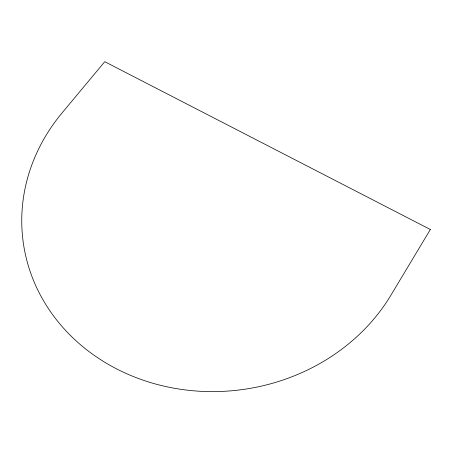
<?xml version="1.0" encoding="UTF-8"?>
<svg xmlns="http://www.w3.org/2000/svg" width="453" height="453" viewBox="0 0 453 453"><rect width="100%" height="100%" fill="white"/><g stroke="black" fill="none" stroke-linecap="round" stroke-linejoin="round"><path stroke-width="0.68" d="M430.35 229.501L390.882 295.254A196.959 175.719 -7.6 0 1 111.268 366.024A196.959 175.719 -7.6 0 1 62.072 112.91L104.751 61.693L430.35 229.501"/></g></svg>
